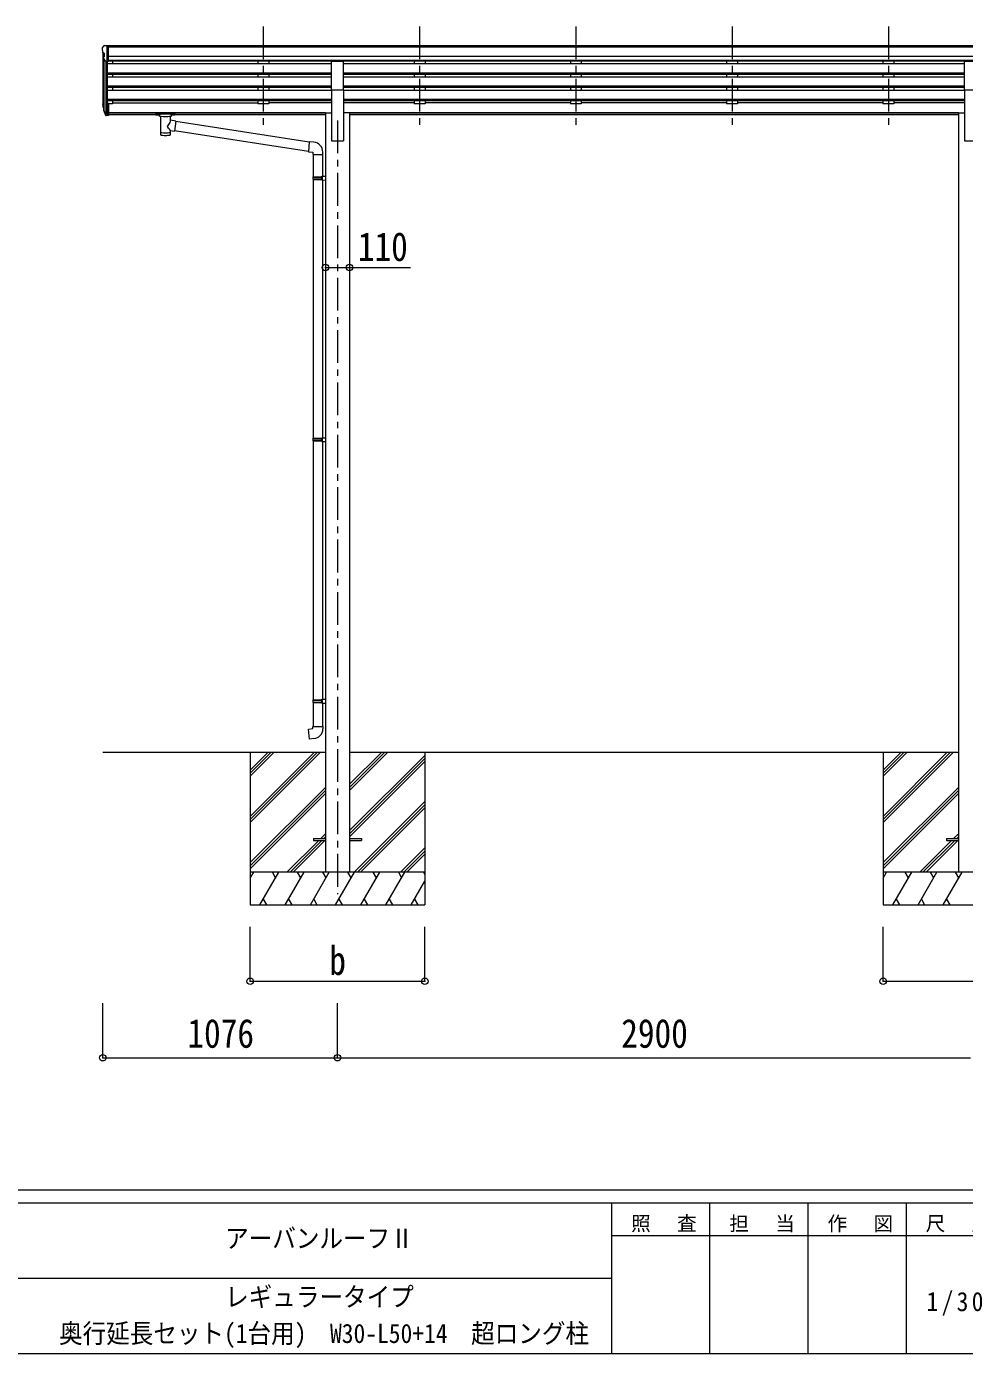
# Model space of a CAD drawing. Units: millimetres at full size, sheet at 1:30; some dimension numbers follow another scale. Extents: x -8432 to 8432, y -5820 to 5820.
# Drawn here: x 21 to 4319, y -5820 to 259 of the extents above; entities that cross this region are included whole.
import ezdxf
from ezdxf.enums import TextEntityAlignment as Align

# ---------------------------------------------------------------- set-up
doc = ezdxf.new("R2010")
doc.units = ezdxf.units.MM
doc.header["$LTSCALE"] = 30
doc.header["$PDMODE"] = 32
doc.header["$PDSIZE"] = 30
doc.linetypes.add('CHAIN1', pattern=[8, 5, -1, 1, -1])
for name, color, linetype, lineweight in [('0-0_0', 7, 'Continuous', 9), ('0-1_本体', 5, 'CHAIN1', 9), ('0-3_ELV2', 4, 'Continuous', 9), ('0-6_OTH_LINE', 6, 'Continuous', 9), ('0-9_OUTLINE', 7, 'Continuous', 9), ('F-0_240', 7, 'Continuous', 9)]:
    doc.layers.add(name, color=color, linetype=linetype, lineweight=lineweight)
doc.styles.add('ＭＳ ゴシック', font='')
doc.styles.get('ＭＳ ゴシック').set_extended_font_data('MS Gothic')

msp = doc.modelspace()

# ---------------------------------------------------------------- linework, layer by layer
at = {"layer": '0-0_0'}
for p, q in [((370.01, -3064.93), (1390.81, -3064.93)), ((1046.01, -3064.93), (1046.01, -3764.93)), ((1046.01, -3359.1), (1340.19, -3064.93)), ((1046.01, -3373.25), (1354.34, -3064.93)), ((1046.01, -3387.39), (1368.48, -3064.93)), ((1046.01, -3175.26), (1156.35, -3064.93)), ((1046.01, -3161.11), (1142.2, -3064.93)), ((1046.01, -3146.97), (1128.06, -3064.93)), ((1501.21, -3240.56), (1676.85, -3064.93)), ((1501.21, -3226.41), (1662.7, -3064.93)), ((1501.21, -3212.27), (1648.56, -3064.93)), ((1501.21, -3064.93), (4290.81, -3064.93)), ((1501.21, -3424.4), (1846.01, -3079.61)), ((1501.21, -3438.54), (1846.01, -3093.75)), ((1846.01, -3064.93), (1846.01, -3764.93)), ((3946.01, -3064.93), (3946.01, -3764.93)), ((3946.01, -3359.1), (4240.19, -3064.93)), ((3946.01, -3373.25), (4254.34, -3064.93)), ((3946.01, -3387.39), (4268.48, -3064.93)), ((3946.01, -3175.26), (4056.35, -3064.93)), ((3946.01, -3161.11), (4042.2, -3064.93)), ((3946.01, -3146.97), (4028.06, -3064.93)), ((1501.21, -3452.69), (1846.01, -3107.89)), ((1046.01, -3571.23), (1390.81, -3226.44)), ((1046.01, -3585.38), (1390.81, -3240.58)), ((1046.01, -3599.52), (1390.81, -3254.72)), ((3946.01, -3571.23), (4290.81, -3226.44)), ((3946.01, -3585.38), (4290.81, -3240.58)), ((3946.01, -3599.52), (4290.81, -3254.72)), ((1522.82, -3614.93), (1846.01, -3291.74)), ((1536.96, -3614.93), (1846.01, -3305.88)), ((1551.11, -3614.93), (1846.01, -3320.02)), ((1368.96, -3460.43), (1390.81, -3438.57)), ((1383.1, -3460.43), (1390.81, -3452.71)), ((4268.96, -3460.43), (4290.81, -3438.57)), ((4283.1, -3460.43), (4290.81, -3452.71)), ((1214.46, -3614.93), (1359.96, -3469.43)), ((1228.6, -3614.93), (1374.1, -3469.43)), ((1242.74, -3614.93), (1388.24, -3469.43)), ((1734.96, -3614.93), (1846.01, -3503.87)), ((1749.1, -3614.93), (1846.01, -3518.01)), ((4114.46, -3614.93), (4259.96, -3469.43)), ((4128.6, -3614.93), (4274.1, -3469.43)), ((4142.74, -3614.93), (4288.24, -3469.43)), ((1763.24, -3614.93), (1846.01, -3532.15)), ((1846.01, -3614.93), (1046.01, -3614.93)), ((1046.01, -3642.43), (1061.89, -3614.93)), ((1090.76, -3764.93), (1177.36, -3614.93)), ((1162.36, -3640.91), (1147.36, -3614.93)), ((1206.23, -3764.93), (1292.83, -3614.93)), ((1277.83, -3640.91), (1262.83, -3614.93)), ((1321.7, -3764.93), (1408.3, -3614.93)), ((1393.3, -3640.91), (1378.3, -3614.93)), ((1437.17, -3764.93), (1523.77, -3614.93)), ((1508.77, -3640.91), (1493.77, -3614.92)), ((1552.64, -3764.93), (1639.24, -3614.93)), ((1624.24, -3640.91), (1609.24, -3614.93)), ((1668.11, -3764.93), (1754.71, -3614.93)), ((1724.71, -3614.93), (1739.71, -3640.91)), ((1840.18, -3614.93), (1846.01, -3625.03)), ((4746.01, -3614.93), (3946.01, -3614.93)), ((3946.01, -3642.43), (3961.89, -3614.93)), ((3990.76, -3764.93), (4077.36, -3614.93)), ((4062.36, -3640.91), (4047.36, -3614.93)), ((4106.23, -3764.93), (4192.83, -3614.93)), ((4177.83, -3640.91), (4162.83, -3614.93)), ((4221.7, -3764.93), (4308.3, -3614.93)), ((4293.3, -3640.91), (4278.3, -3614.93)), ((1783.58, -3764.93), (1846.01, -3656.79)), ((1046.01, -3764.93), (1846.01, -3764.93)), ((1105.76, -3738.95), (1120.76, -3764.93)), ((1221.23, -3738.95), (1236.23, -3764.93)), ((1336.7, -3738.95), (1351.7, -3764.93)), ((1452.17, -3738.95), (1467.17, -3764.93)), ((1567.64, -3738.95), (1582.64, -3764.93)), ((1683.11, -3738.95), (1698.11, -3764.93)), ((1798.58, -3738.95), (1813.58, -3764.93)), ((3946.01, -3764.93), (4746.01, -3764.93)), ((4005.76, -3738.95), (4020.76, -3764.93)), ((4121.23, -3738.95), (4136.23, -3764.93)), ((4236.7, -3738.95), (4251.7, -3764.93))]:
    msp.add_line(p, q, dxfattribs=at)
at = {"layer": '0-1_本体'}
for p, q in [((1106.01, 259.48), (1106.01, -218.04)), ((1822.01, 259.48), (1822.01, -218.04)), ((2538.01, 259.48), (2538.01, -218.04)), ((3254.01, 259.48), (3254.01, -218.04)), ((3970.01, 259.48), (3970.01, -218.04)), ((1446.01, -171.36), (1446.01, -3714.93))]:
    msp.add_line(p, q, dxfattribs=at)
at = {"layer": '0-3_ELV2'}
for p, q in [((368.01, 162.58), (368.01, 161.95)), ((370.01, 141.38), (370.01, -93.29)), ((370.55, 140.77), (375.86, 137.7)), ((374.92, 171.39), (370.86, 165.58)), ((378.01, 171.95), (375.68, 171.81)), ((376.01, 137.44), (376.01, 121.16)), ((378.01, 171.95), (396.51, 171.95)), ((390.01, 98.97), (390.01, 171.95)), ((396.51, 171.95), (406.51, 171.87)), ((396.51, 99.97), (396.51, 171.95)), ((5385.51, 170.35), (396.51, 170.35)), ((5385.51, 165.13), (396.51, 165.13)), ((5395.51, 121.6), (396.51, 121.6)), ((406.51, 170.35), (406.51, 171.87)), ((382.39, 100.78), (373.39, 116.38)), ((374.99, 113.61), (374.99, -119.99)), ((384.01, 99.45), (384.01, -138.43)), ((390.01, 98.97), (384.81, 99.29)), ((396.51, 99.97), (390.01, 99.97)), ((390.01, 98.97), (390.01, -93.65)), ((1418.51, 87.99), (390.01, 87.99)), ((5395.51, 103.75), (396.51, 103.75)), ((1418.51, 100.5), (396.51, 100.5)), ((415.01, 100.5), (415.01, 87.99)), ((1081.01, 100.5), (1081.01, 87.99)), ((1131.01, 100.5), (1131.01, 88.09)), ((1418.51, -30.47), (1418.51, 101.32)), ((1418.51, 101.32), (1473.51, 101.32)), ((1473.51, -30.47), (1473.51, 101.32)), ((4318.51, 100.5), (1473.51, 100.5)), ((4318.51, 87.99), (1473.51, 87.99)), ((1797.01, 100.5), (1797.01, 87.99)), ((1847.01, 100.5), (1847.01, 88.09)), ((2513.01, 100.5), (2513.01, 87.99)), ((2563.01, 100.5), (2563.01, 88.09)), ((3229.01, 100.5), (3229.01, 87.99)), ((3279.01, 100.5), (3279.01, 88.09)), ((3945.01, 100.5), (3945.01, 87.99)), ((3995.01, 100.5), (3995.01, 88.09)), ((4318.51, -30.47), (4318.51, 101.32)), ((4318.51, 101.32), (4373.51, 101.32)), ((1418.51, 46.12), (390.01, 46.12)), ((1418.51, 44.62), (390.01, 44.62)), ((1418.51, 40.3), (390.01, 40.3)), ((1418.51, 27.45), (390.01, 27.45)), ((415.01, 40.3), (415.01, 27.45)), ((1081.01, 40.3), (1081.01, 27.45)), ((1131.01, 40.3), (1131.01, 27.45)), ((4318.51, 46.12), (1473.51, 46.12)), ((4318.51, 44.62), (1473.51, 44.62)), ((4318.51, 40.3), (1473.51, 40.3)), ((4318.51, 27.45), (1473.51, 27.45)), ((1797.01, 40.3), (1797.01, 27.45)), ((1847.01, 40.3), (1847.01, 27.45)), ((2513.01, 40.3), (2513.01, 27.45)), ((2563.01, 40.3), (2563.01, 27.45)), ((3229.01, 40.3), (3229.01, 27.45)), ((3279.01, 40.3), (3279.01, 27.45)), ((3945.01, 40.3), (3945.01, 27.45)), ((3995.01, 40.3), (3995.01, 27.45)), ((1418.51, -14.43), (390.01, -14.43)), ((1418.51, -15.93), (390.01, -15.93)), ((1418.51, -20.24), (390.01, -20.24)), ((1418.51, -33.1), (390.01, -33.1)), ((415.01, -20.24), (415.01, -33.1)), ((1081.01, -20.24), (1081.01, -33)), ((1131.01, -20.24), (1131.01, -33.1)), ((1418.51, -30.47), (1418.51, -264.93)), ((1418.51, -30.47), (1473.51, -30.47)), ((4318.51, -14.43), (1473.51, -14.43)), ((4318.51, -15.93), (1473.51, -15.93)), ((4318.51, -20.24), (1473.51, -20.24)), ((1473.51, -30.47), (1473.51, -264.93)), ((4318.51, -33.1), (1473.51, -33.1)), ((1797.01, -20.24), (1797.01, -33)), ((1847.01, -20.24), (1847.01, -33.1)), ((2513.01, -20.24), (2513.01, -33)), ((2563.01, -20.24), (2563.01, -33.1)), ((3229.01, -20.24), (3229.01, -33)), ((3279.01, -20.24), (3279.01, -33.1)), ((3945.01, -20.24), (3945.01, -33)), ((3995.01, -20.24), (3995.01, -33.1)), ((4318.51, -30.47), (4318.51, -264.93)), ((4318.51, -30.47), (4373.51, -30.47)), ((371.11, -107.84), (374.99, -115.79)), ((371.71, -106.46), (374.99, -113.53)), ((373.42, -119.11), (373.76, -123.52)), ((1418.51, -74.98), (390.01, -74.98)), ((1418.51, -76.48), (390.01, -76.48)), ((1418.51, -80.79), (390.01, -80.79)), ((390.01, -93.65), (390.01, -148.42)), ((396.51, -93.65), (390.01, -93.65)), ((396.51, -93.65), (396.51, -147.68)), ((415.01, -94.28), (396.51, -94.28)), ((415.01, -80.79), (415.01, -94.28)), ((415.01, -89.34), (1081.01, -89.34)), ((1081.01, -80.79), (1081.01, -94.28)), ((1131.01, -94.28), (1081.01, -94.28)), ((1131.01, -80.79), (1131.01, -94.28)), ((1418.51, -89.34), (1131.01, -89.34)), ((4318.51, -74.98), (1473.51, -74.98)), ((4318.51, -76.48), (1473.51, -76.48)), ((4318.51, -80.79), (1473.51, -80.79)), ((1797.01, -89.34), (1473.51, -89.34)), ((1797.01, -80.79), (1797.01, -94.28)), ((1847.01, -94.28), (1797.01, -94.28)), ((1847.01, -80.79), (1847.01, -94.28)), ((2513.01, -89.34), (1847.01, -89.34)), ((2513.01, -80.79), (2513.01, -94.28)), ((2563.01, -94.28), (2513.01, -94.28)), ((2563.01, -80.79), (2563.01, -94.28)), ((3229.01, -89.34), (2563.01, -89.34)), ((3229.01, -80.79), (3229.01, -94.28)), ((3279.01, -94.28), (3229.01, -94.28)), ((3279.01, -80.79), (3279.01, -94.28)), ((3945.01, -89.34), (3279.01, -89.34)), ((3945.01, -80.79), (3945.01, -94.28)), ((3995.01, -94.28), (3945.01, -94.28)), ((3995.01, -80.79), (3995.01, -94.28)), ((4318.51, -89.34), (3995.01, -89.34)), ((373.76, -123.52), (382.57, -147.07)), ((374.38, -122.96), (382.57, -139.13)), ((383.58, -138), (375.82, -122.6)), ((390.01, -138.68), (384.88, -138.68)), ((390.01, -140.49), (385.17, -140.49)), ((390.01, -148.42), (385.17, -148.42)), ((396.51, -133.78), (390.01, -133.78)), ((396.51, -138.66), (390.01, -138.66)), ((396.51, -147.68), (390.01, -147.68)), ((1390.81, -136.35), (396.51, -136.35)), ((1390.81, -137.75), (396.51, -137.75)), ((630.51, -145.44), (396.51, -145.44)), ((1390.81, -145.44), (684.51, -145.44)), ((1390.81, -135.93), (1390.81, -3614.93)), ((1390.81, -135.93), (1418.51, -135.93)), ((1501.21, -135.93), (1473.51, -135.93)), ((1501.21, -135.93), (1501.21, -3614.93)), ((4290.81, -136.35), (1501.21, -136.35)), ((4290.81, -137.75), (1501.21, -137.75)), ((4290.81, -145.44), (1501.21, -145.44)), ((4290.81, -135.93), (4290.81, -3614.93)), ((4290.81, -135.93), (4318.51, -135.93)), ((1418.51, -264.93), (1473.51, -264.93)), ((4318.51, -264.93), (4373.51, -264.93)), ((1336.01, -3460.43), (1390.81, -3460.43)), ((1501.21, -3460.43), (1556.01, -3460.43)), ((1556.01, -3460.43), (1556.01, -3469.43)), ((4236.01, -3460.43), (4290.81, -3460.43)), ((1501.21, -3469.43), (1556.01, -3469.43))]:
    msp.add_line(p, q, dxfattribs=at)
for points in [[(1336.01, -3460.43), (1336.01, -3469.43), (1390.81, -3469.43)], [(4236.01, -3460.43), (4236.01, -3469.43), (4290.81, -3469.43)]]:
    msp.add_lwpolyline(points, dxfattribs=at)
for centre, radius, start, end in [((371.01, 162.58), 3, 93, 180), ((570.01, 161.95), 202, 180, 184.94904), ((374.92, 145.14), 6.18, 185.7035, 224.99897), ((375.74, 170.81), 1, 93.5, 145), ((375.71, 137.44), 0.3, 0, 60), ((375.99, 117.88), 3, 94.7167, 210), ((375.71, 121.16), 0.3, 274.7167, 0), ((384.99, 102.28), 3, 210, 266.5), ((399.2, -98.72), 29.53, 186.50806, 197.98144), ((400.6, -96.97), 30.41, 187.1552, 198.19734)]:
    msp.add_arc(centre, radius, start, end, dxfattribs=at)
for centre, major_axis, ratio, start_param, end_param in [((458.67, -99.16), (-89.06, 1.43), 0.57596, 6.1962358, 6.3678173), ((457.88, -92.48), (87.93, 4.42), 0.541684, 3.0659337, 3.2228513), ((374.73, -119.11), (1.3, 0), 0.90356, 1.3700892, 3.347195), ((460.65, -102.92), (-89.07, 0), 0.90356, 0.2056023, 0.2515348), ((459.93, -99.06), (-88.05, 0), 0.90356, 0.2662965, 0.3003836), ((385.17, -137.78), (-3, 0), 0.90356, 0.5235988, 1.5707963), ((385.17, -145.71), (3, 0), 0.90356, 3.6651914, 4.712389), ((384.88, -137.33), (-1.5, 0), 0.90356, 0.5235988, 1.5707963)]:
    msp.add_ellipse(centre, major_axis=major_axis, ratio=ratio, start_param=start_param, end_param=end_param, dxfattribs=at)
at = {"layer": '0-6_OTH_LINE'}
for p, q in [((1390.81, -844.48), (1501.21, -844.48)), ((1046.01, -4114.93), (1046.01, -3864.95)), ((1846.01, -4114.93), (1846.01, -3864.95)), ((3946.01, -4114.93), (3946.01, -3864.95)), ((1046.01, -4114.93), (1846.01, -4114.93)), ((3946.01, -4114.93), (4746.01, -4114.93)), ((370.01, -4464.93), (370.01, -4214.93)), ((1446.01, -4464.93), (1446.01, -4214.93)), ((370.01, -4464.93), (1446.01, -4464.93)), ((1446.01, -4464.93), (4346.01, -4464.93))]:
    msp.add_line(p, q, dxfattribs=at)
at = {"layer": '0-6_OTH_LINE', "lineweight": 18}
msp.add_line((1501.21, -844.48), (1780.75, -844.48), dxfattribs=at)
at = {"layer": '0-6_OTH_LINE'}
for p in [(1390.81, -844.48), (1501.21, -844.48), (1046.01, -4114.93), (1846.01, -4114.93), (3946.01, -4114.93), (370.01, -4464.93), (1446.01, -4464.93)]:
    msp.add_point(p, dxfattribs=at)
at = {"layer": '0-9_OUTLINE'}
for p, q in [((614.01, -138.53), (614.01, -144.28)), ((616.01, -137.86), (699.01, -137.86)), ((616.01, -140.04), (699.01, -140.04)), ((616.01, -144.95), (630.51, -144.95)), ((630.51, -150.59), (630.51, -144.05)), ((634.61, -151.51), (634.6, -236.95)), ((680.41, -170.26), (680.41, -151.51)), ((705.63, -174.16), (680.41, -170.25)), ((684.51, -150.59), (684.51, -144.05)), ((684.51, -144.95), (699.01, -144.95)), ((705.63, -174.16), (698.61, -219.42)), ((701.01, -138.53), (701.01, -144.28)), ((1316.62, -271.01), (705.32, -176.18)), ((680.43, -236.95), (680.41, -216.29)), ((680.41, -216.6), (698.61, -219.42)), ((1312.95, -312.95), (698.88, -217.68)), ((1337.63, -270.89), (1316.79, -269.07)), ((1332.7, -326.64), (1378.7, -326.64)), ((1334.81, -326.64), (1334.81, -428.99)), ((1376.81, -326.64), (1376.81, -426.44)), ((1378.7, -326.64), (1378.7, -315.72)), ((1332.81, -430.99), (1333.81, -428.99)), ((1332.81, -430.99), (1376.81, -430.99)), ((1332.81, -430.99), (1332.81, -438.99)), ((1332.81, -438.99), (1376.81, -438.99)), ((1332.81, -438.99), (1333.81, -440.99)), ((1333.81, -428.99), (1376.81, -428.99)), ((1333.81, -440.99), (1376.81, -440.99)), ((1334.81, -440.99), (1334.81, -1627.18)), ((1372.34, -430.99), (1371.91, -428.99)), ((1374.81, -426.49), (1390.81, -426.02)), ((1374.81, -428.49), (1374.81, -426.49)), ((1374.81, -428.49), (1376.81, -428.49)), ((1374.81, -443.49), (1374.81, -441.49)), ((1374.81, -443.49), (1390.81, -443.96)), ((1376.81, -443.55), (1376.81, -1624.62)), ((1390.81, -426.02), (1390.81, -443.96)), ((1332.81, -1629.18), (1333.81, -1627.18)), ((1332.81, -1629.18), (1376.81, -1629.18)), ((1332.81, -1629.18), (1332.81, -1637.18)), ((1332.81, -1637.18), (1376.81, -1637.18)), ((1332.81, -1637.18), (1333.81, -1639.18)), ((1333.81, -1627.18), (1376.81, -1627.18)), ((1333.81, -1639.18), (1376.81, -1639.18)), ((1334.81, -1639.18), (1334.81, -2825.37)), ((1372.34, -1629.18), (1371.91, -1627.18)), ((1374.81, -1624.68), (1390.81, -1624.21)), ((1374.81, -1626.68), (1374.81, -1624.68)), ((1374.81, -1626.68), (1376.81, -1626.68)), ((1374.81, -1641.68), (1374.81, -1639.68)), ((1390.81, -1624.21), (1390.81, -1642.15)), ((1374.81, -1641.68), (1390.81, -1642.15)), ((1376.81, -1641.74), (1376.81, -2822.81)), ((1332.81, -2827.37), (1333.81, -2825.37)), ((1332.81, -2827.37), (1376.81, -2827.37)), ((1332.81, -2827.37), (1332.81, -2835.37)), ((1332.81, -2835.37), (1376.81, -2835.37)), ((1332.81, -2835.37), (1333.81, -2837.37)), ((1333.81, -2825.37), (1376.81, -2825.37)), ((1333.81, -2837.37), (1376.81, -2837.37)), ((1334.81, -2837.37), (1334.81, -2947.37)), ((1372.34, -2827.37), (1371.91, -2825.37)), ((1374.81, -2822.87), (1390.81, -2822.4)), ((1374.81, -2824.87), (1374.81, -2822.87)), ((1374.81, -2824.87), (1376.81, -2824.87)), ((1374.81, -2839.87), (1374.81, -2837.87)), ((1374.81, -2839.87), (1390.81, -2840.34)), ((1376.81, -2839.93), (1376.81, -2947.37)), ((1390.81, -2822.4), (1390.81, -2840.34)), ((1332.81, -2947.37), (1378.81, -2947.37)), ((1332.81, -2957.37), (1332.81, -2947.37)), ((1378.81, -2947.37), (1378.81, -2958.29))]:
    msp.add_line(p, q, dxfattribs=at)
for points in [[(614.01, -138.53), (614.05, -138.33), (614.14, -138.19), (614.23, -138.1), (614.33, -138.04), (614.46, -137.99), (614.75, -137.93), (615.24, -137.89), (615.78, -137.86), (616.01, -137.86)], [(614.01, -144.28), (614.05, -144.48), (614.14, -144.62), (614.23, -144.71), (614.33, -144.77), (614.46, -144.82), (614.75, -144.88), (615.24, -144.93), (615.78, -144.95), (616.01, -144.95)], [(699.01, -137.86), (699.37, -137.87), (699.9, -137.89), (700.35, -137.94), (700.65, -138.02), (700.82, -138.12), (700.94, -138.26), (701.01, -138.44), (701.01, -138.53)], [(699.01, -144.95), (699.37, -144.94), (699.9, -144.92), (700.35, -144.87), (700.65, -144.79), (700.82, -144.69), (700.94, -144.55), (701.01, -144.37), (701.01, -144.28)], [(1316.79, -269.07), (1312.78, -314.89), (1332.7, -316.64), (1332.7, -326.64)], [(1372.34, -430.99), (1372.34, -438.99), (1371.91, -440.99)], [(1374.81, -441.49), (1376.81, -441.49), (1376.81, -428.49)], [(1372.34, -1629.18), (1372.34, -1637.18), (1371.91, -1639.18)], [(1374.81, -1639.68), (1376.81, -1639.68), (1376.81, -1626.68)], [(1372.34, -2827.37), (1372.34, -2835.37), (1371.91, -2837.37)], [(1374.81, -2837.87), (1376.81, -2837.87), (1376.81, -2824.87)], [(1337.74, -3003.11), (1316.9, -3004.94), (1312.89, -2959.11), (1332.81, -2957.37)]]:
    msp.add_lwpolyline(points, dxfattribs=at)
for centre, start, end in [((1333.7, -315.72), 0, 85), ((1333.81, -2958.29), 275, 0)]:
    msp.add_arc(centre, 45, start, end, dxfattribs=at)
for centre, major_axis, ratio, start_param, end_param in [((616.01, -140.26), (2, 0), 0.109601, 3.1415927, 4.712389), ((657.51, -150.51), (27.06, 0), 0.069685, 3.1415927, 6.2831853), ((657.51, -144.05), (27, 0), 0.070066, 6.2831853, 9.424778), ((657.51, -196.79), (-22.81, -26.62), 0.234429, 1.6855472, 3.1268519), ((668.51, -148.03), (16, 0), 0.361356, 6.2636979, 6.2831853), ((699.01, -140.26), (2, 0), 0.109601, 4.712389, 6.2831853), ((657.51, -236.95), (22.92, 0), 0.101955, 3.1415499, 6.2833984), ((657.51, -224.51), (22.91, 0), 0.122865, 3.1415927, 6.2831853), ((660.07, -194.15), (20.32, -22.25), 0.045535, 0.0389954, 1.3075346)]:
    msp.add_ellipse(centre, major_axis=major_axis, ratio=ratio, start_param=start_param, end_param=end_param, dxfattribs=at)
at = {"layer": 'F-0_240', "color": 5}
for p, q in [((-8432.06, -5070), (8007.94, -5070)), ((-8432.06, -5130), (5341.19, -5130)), ((2701.18, -5130), (2701.18, -5820)), ((3151.18, -5130), (3151.18, -5820)), ((3601.18, -5130), (3601.18, -5820)), ((4051.18, -5130), (4051.18, -5820)), ((2701.18, -5280), (4501.18, -5280)), ((-3448.82, -5475), (2701.18, -5475)), ((-8432.06, -5820), (8007.94, -5820))]:
    msp.add_line(p, q, dxfattribs=at)

# ---------------------------------------------------------------- texts
at = {"layer": '0-6_OTH_LINE', "color": 7, "style": 'ＭＳ ゴシック', "width": 0.85}
for s, p in [('110', (1539.05, -854.43)), ('b', (1408.51, -4124.93)), ('1076', (758.01, -4458.93)), ('2900', (2746.01, -4458.93))]:
    msp.add_text(s, height=132, dxfattribs=at).set_placement(p, align=Align.BOTTOM_LEFT)
at = {"layer": 'F-0_240', "style": 'ＭＳ ゴシック', "width": 0.9}
for s, p in [('アーバンルーフⅡ', (931.18, -5362.5)), ('レギュラータイプ', (931.18, -5630.88)), ('奥行延長セット(1台用)\u3000W30-L50+14\u3000超ロング柱', (169.93, -5798.5))]:
    msp.add_text(s, height=87.98, dxfattribs=at).set_placement(p, align=Align.BOTTOM_LEFT)
at = {"layer": 'F-0_240', "attachment_point": 7, "style": 'ＭＳ ゴシック'}
for s, insert, char_height in [('\\T1.17;照\u3000査', (2791.19, -5265), 65.98), ('\\T1.17;担\u3000当', (3241.19, -5265), 65.98), ('\\T1.17;作\u3000図', (3691.18, -5265), 65.98), ('\\T1.17;尺\u3000度', (4141.19, -5265), 65.98), ('\\T1.28;\\W0.9;1/30', (4144.93, -5647.5), 87.98)]:
    msp.add_mtext(s, dxfattribs=dict(at, insert=insert, char_height=char_height))

doc.saveas('drawing.dxf')
